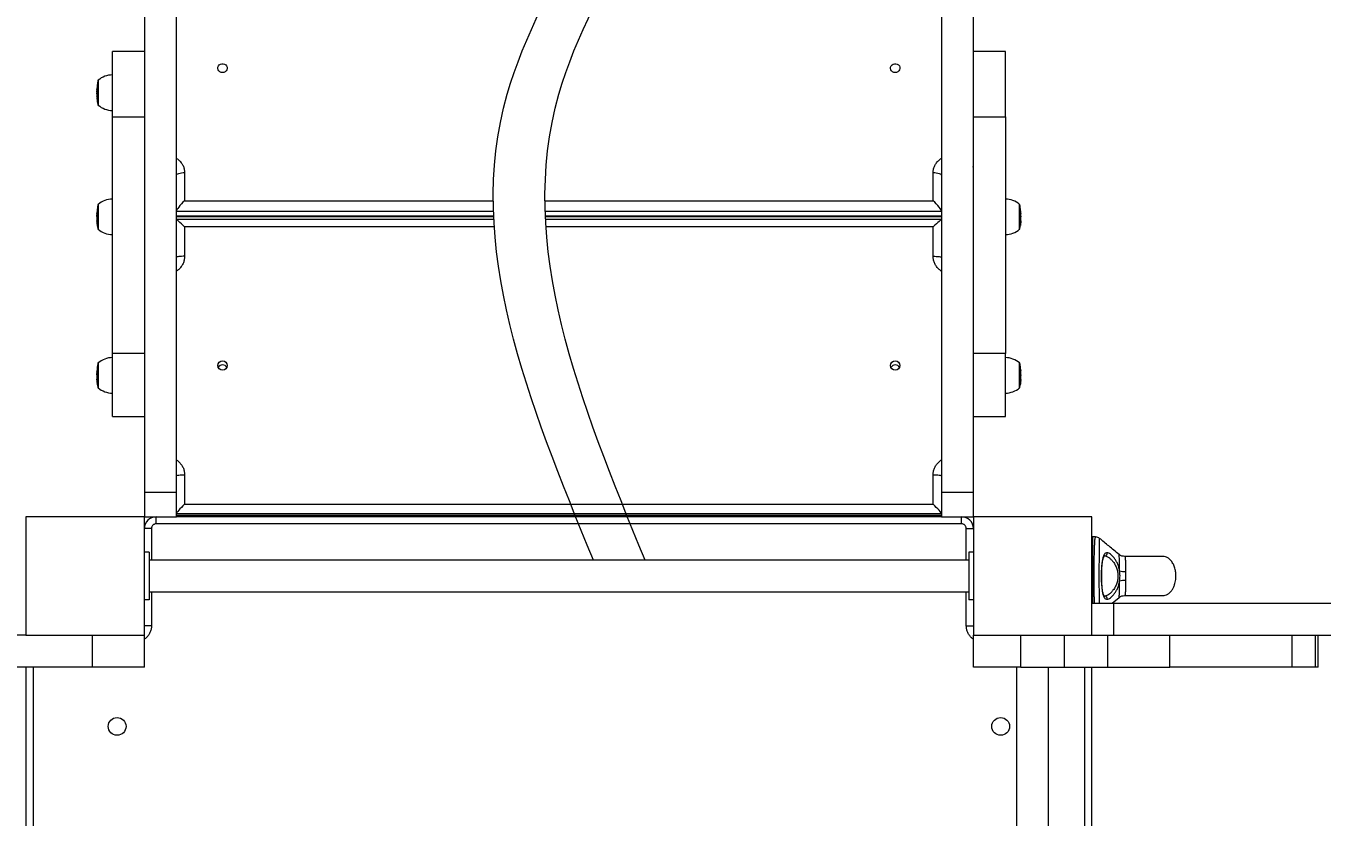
# Model space of a CAD drawing. Header units: millimetres. Extents: x -4199 to 4190, y -5233 to 4097.
# Drawn here: x -310 to 784, y 1109 to 1777 of the extents above; entities that cross this region are included whole.
import ezdxf

# ---------------------------------------------------------------- set-up
doc = ezdxf.new("R2010")
doc.units = ezdxf.units.MM
doc.layers.add('DIKOM_ОБЪЕКТ', color=7, linetype='Continuous')
doc.layers.add('DIKOM_РАЗМЕР_ОБЪЕКТА', color=7, linetype='Continuous')
doc.styles.add('style1', font='arial.ttf', dxfattribs={"width": 0.8})
doc.dimstyles.new('1-50', dxfattribs={"dimtxt": 300, "dimasz": 200, "dimexe": 100, "dimexo": 0, "dimgap": 100, "dimtad": 1, "dimtxsty": 'style1', "dimcen": 200, "dimclrd": 7, "dimclre": 7, "dimclrt": 7, "dimadec": 1, "dimazin": 2, "dimtfac": 1, "dimtmove": 0, "dimatfit": 2, "dimfxl": 0, "dimlwd": 25, "dimlwe": 18, "dimarcsym": 0})

# ---------------------------------------------------------------- blocks, each defined once
blk = doc.blocks.new('*D11')
at = {"layer": 'Defpoints', "color": 0, "transparency": 16777216}
for p in [(-183.5, 2596.8), (-2238.4, -2149.5), (-1547, -2149.5)]:
    blk.add_point(p, dxfattribs=at)
at = {"layer": 'DIKOM_РАЗМЕР_ОБЪЕКТА', "color": 7, "lineweight": 18, "transparency": 16777216}
for p, q in [((-183.5, 2596.8), (-2338.4, 2596.8)), ((-1547, -2149.5), (-2338.4, -2149.5))]:
    blk.add_line(p, q, dxfattribs=at)
at = {"layer": 'DIKOM_РАЗМЕР_ОБЪЕКТА', "color": 7, "lineweight": 25, "transparency": 16777216}
blk.add_line((-2238.4, 2396.8), (-2238.4, -1949.5), dxfattribs=at)
at = {"layer": 'DIKOM_РАЗМЕР_ОБЪЕКТА', "color": 7, "transparency": 16777216}
for points in [[(-2271.7, 2396.8), (-2205, 2396.8), (-2238.4, 2596.8)], [(-2271.7, -1949.5), (-2205, -1949.5), (-2238.4, -2149.5)]]:
    blk.add_solid(points, dxfattribs=at)
at = {"layer": 'DIKOM_РАЗМЕР_ОБЪЕКТА', "color": 7, "transparency": 16777216, "insert": (-2491.5, 392.3), "char_height": 300, "attachment_point": 5, "rotation": 90, "style": 'style1'}
blk.add_mtext('4800', dxfattribs=at)

msp = doc.modelspace()

# ---------------------------------------------------------------- linework, layer by layer
at = {"layer": 'DIKOM_ОБЪЕКТ', "color": 7, "linetype": 'Continuous', "lineweight": 15}
for p, q in [((-210.483, 2585.273), (-210.483, 1383.736)), ((-183.483, 1383.736), (-183.483, 2585.273)), ((462.517, 2585.273), (462.517, 1383.736)), ((489.517, 1383.736), (489.517, 2585.273)), ((-210.483, 1755.787), (-237.483, 1755.787)), ((-237.483, 1700.604), (-237.483, 1755.787)), ((516.517, 1755.787), (489.517, 1755.787)), ((516.517, 1700.604), (516.517, 1755.787)), ((-249.483, 1731.778), (-249.483, 1710.178)), ((-250.536, 1722.448), (-250.536, 1721.445)), ((-250.536, 1721.28), (-250.536, 1720.221)), ((-250.536, 1720.221), (-250.536, 1719.984)), ((-250.536, 1719.881), (-250.536, 1719.504)), ((-250.498, 1723.709), (-250.512, 1723.255)), ((-250.511, 1723.276), (-250.504, 1723.544)), ((-250.437, 1724.98), (-250.463, 1724.526)), ((-250.44, 1724.901), (-250.437, 1724.98)), ((-250.382, 1726.034), (-250.38, 1726.047)), ((-250.141, 1728.094), (-250.236, 1727.342)), ((-250.22, 1727.342), (-250.236, 1727.342)), ((-250.064, 1728.567), (-250.225, 1727.354)), ((-250.144, 1728.041), (-250.141, 1728.094)), ((-250.068, 1728.496), (-250.064, 1728.567)), ((-250.373, 1716.007), (-250.408, 1716.461)), ((-250.408, 1716.461), (-250.388, 1716.461)), ((-250.406, 1716.528), (-250.402, 1716.626)), ((-250.402, 1716.626), (-250.343, 1715.918)), ((-250.38, 1716.147), (-250.376, 1716.073)), ((-250.379, 1716.133), (-250.38, 1716.147)), ((-250.38, 1716.147), (-250.362, 1716.147)), ((-250.325, 1715.534), (-250.379, 1716.133)), ((-250.379, 1716.133), (-250.361, 1716.133)), ((-250.343, 1715.918), (-250.296, 1715.103)), ((-250.234, 1714.542), (-250.111, 1713.896)), ((-250.106, 1713.702), (-250.172, 1714.175)), ((-250.111, 1713.896), (-250.019, 1713.266)), ((-250.104, 1713.693), (-250.106, 1713.702)), ((-250.106, 1713.702), (-250.083, 1713.702)), ((-250.099, 1713.616), (-250.104, 1713.693)), ((-250.104, 1713.693), (-250.082, 1713.693)), ((-250.027, 1713.101), (-250.095, 1713.555)), ((-250.095, 1713.555), (-250.061, 1713.555)), ((-250.019, 1713.266), (-250.024, 1713.161)), ((-237.483, 1700.604), (-210.483, 1700.604)), ((-237.483, 1500.8), (-237.483, 1700.604)), ((489.517, 1700.604), (516.517, 1700.604)), ((516.517, 1700.604), (516.517, 1500.8)), ((-176.483, 1653.502), (-176.483, 1629.795)), ((455.517, 1629.795), (455.517, 1653.502)), ((489.301, 1658.132), (489.44, 1658.652)), ((-250.437, 1620.265), (-250.463, 1619.813)), ((-250.44, 1620.098), (-250.437, 1620.265)), ((-250.141, 1623.33), (-250.236, 1622.583)), ((-250.064, 1623.83), (-250.225, 1622.624)), ((-250.066, 1623.715), (-250.064, 1623.83)), ((-249.483, 1626.952), (-249.483, 1605.352)), ((-183.483, 1620.935), (84.34, 1620.935)), ((-176.483, 1629.795), (84.154, 1629.795)), ((127.794, 1629.795), (455.517, 1629.795)), ((127.98, 1620.935), (462.517, 1620.935)), ((528.517, 1617.433), (528.517, 1626.952)), ((529.106, 1623.802), (529.104, 1623.715)), ((529.272, 1622.544), (529.106, 1623.802)), ((529.278, 1622.54), (529.181, 1623.302)), ((529.478, 1620.237), (529.476, 1620.098)), ((529.503, 1619.785), (529.478, 1620.237)), ((529.508, 1619.641), (529.503, 1619.785)), ((-250.536, 1617.607), (-250.536, 1616.533)), ((-250.536, 1616.547), (-250.536, 1615.486)), ((-250.536, 1615.486), (-250.536, 1615.127)), ((-250.536, 1615.127), (-250.536, 1614.678)), ((-250.535, 1617.46), (-250.535, 1617.757)), ((-250.498, 1619.001), (-250.512, 1618.549)), ((-250.491, 1612.79), (-250.494, 1612.822)), ((-250.391, 1611.331), (-250.408, 1611.545)), ((-250.408, 1611.545), (-250.367, 1611.545)), ((-250.406, 1611.676), (-250.402, 1611.96)), ((-250.402, 1611.96), (-250.343, 1611.257)), ((-250.38, 1611.446), (-250.375, 1611.218)), ((-250.379, 1611.432), (-250.38, 1611.446)), ((-250.38, 1611.446), (-250.359, 1611.446)), ((-250.311, 1610.54), (-250.379, 1611.432)), ((-250.379, 1611.432), (-250.358, 1611.432)), ((-250.343, 1611.257), (-250.289, 1610.142)), ((-250.284, 1610.093), (-250.283, 1610.091)), ((-250.276, 1610.091), (-250.278, 1610.11)), ((-250.278, 1610.11), (-249.983, 1610.11)), ((-250.249, 1609.793), (-250.111, 1609.246)), ((-250.226, 1609.655), (-250.236, 1609.739)), ((-250.106, 1609.013), (-250.191, 1609.47)), ((-250.111, 1609.246), (-250.019, 1608.62)), ((-250.104, 1609.003), (-250.106, 1609.013)), ((-250.106, 1609.013), (-250.077, 1609.013)), ((-250.097, 1608.746), (-250.104, 1609.003)), ((-250.104, 1609.003), (-250.076, 1609.003)), ((84.498, 1616.807), (-183.483, 1616.807)), ((84.643, 1613.785), (-183.427, 1613.785)), ((-183.121, 1616.445), (84.514, 1616.445)), ((462.517, 1616.807), (128.139, 1616.807)), ((128.155, 1616.445), (462.155, 1616.445)), ((462.461, 1613.785), (128.283, 1613.785)), ((528.517, 1605.352), (528.517, 1617.433)), ((529.296, 1610.179), (529.017, 1610.179)), ((529.061, 1608.592), (529.128, 1609.043)), ((529.128, 1609.043), (529.137, 1608.746)), ((529.283, 1609.927), (529.145, 1608.803)), ((529.157, 1608.905), (529.26, 1610.042)), ((529.26, 1610.042), (529.312, 1610.497)), ((529.297, 1610.189), (529.277, 1610.189)), ((529.323, 1610.286), (529.288, 1610.286)), ((529.297, 1610.189), (529.296, 1610.179)), ((529.312, 1610.497), (529.388, 1610.963)), ((529.377, 1610.814), (529.323, 1610.286)), ((529.4, 1611.095), (529.377, 1610.814)), ((529.406, 1611.48), (529.442, 1611.932)), ((529.412, 1611.218), (529.406, 1611.48)), ((529.435, 1611.517), (529.409, 1611.517)), ((529.435, 1611.517), (529.412, 1611.23)), ((529.442, 1611.932), (529.438, 1611.676)), ((529.525, 1612.749), (529.556, 1612.749)), ((529.551, 1618.521), (529.538, 1618.973)), ((529.569, 1616.849), (529.569, 1617.627)), ((529.569, 1616.682), (529.569, 1616.841)), ((529.569, 1615.35), (529.569, 1616.176)), ((529.569, 1615.198), (529.569, 1615.35)), ((529.569, 1614.677), (529.569, 1615.021)), ((-250.027, 1608.205), (-250.095, 1608.656)), ((-250.095, 1608.656), (-250.024, 1608.656)), ((-250.019, 1608.62), (-250.025, 1608.288)), ((-176.483, 1607.667), (-176.483, 1582.867)), ((85.008, 1607.667), (-176.483, 1607.667)), ((455.517, 1607.667), (128.648, 1607.667)), ((455.517, 1582.867), (455.517, 1607.667)), ((529.129, 1608.696), (529.053, 1608.177)), ((529.055, 1608.288), (529.061, 1608.592)), ((529.138, 1608.696), (529.077, 1608.696)), ((-210.483, 1500.8), (-237.483, 1500.8)), ((-237.483, 1447.501), (-237.483, 1500.8)), ((516.517, 1500.8), (489.517, 1500.8)), ((516.517, 1447.501), (516.517, 1500.8)), ((-250.141, 1489.492), (-250.236, 1488.745)), ((-250.064, 1489.994), (-250.225, 1488.789)), ((-250.066, 1489.879), (-250.064, 1489.994)), ((-249.483, 1493.11), (-249.483, 1471.511)), ((528.517, 1483.659), (528.517, 1493.11)), ((529.106, 1489.965), (529.104, 1489.879)), ((529.272, 1488.708), (529.106, 1489.965)), ((529.278, 1488.701), (529.181, 1489.463)), ((-250.536, 1483.763), (-250.536, 1482.713)), ((-250.536, 1482.713), (-250.536, 1481.653)), ((-250.536, 1481.653), (-250.536, 1481.292)), ((-250.536, 1481.292), (-250.536, 1480.836)), ((-250.535, 1483.62), (-250.535, 1483.915)), ((-250.498, 1485.169), (-250.512, 1484.718)), ((-250.491, 1478.951), (-250.494, 1478.982)), ((-250.437, 1486.431), (-250.463, 1485.98)), ((-250.44, 1486.26), (-250.437, 1486.431)), ((-250.392, 1477.494), (-250.408, 1477.696)), ((-250.408, 1477.696), (-250.365, 1477.696)), ((-250.406, 1477.83), (-250.402, 1478.133)), ((-250.402, 1478.133), (-250.343, 1477.431)), ((-250.38, 1477.617), (-250.375, 1477.372)), ((-250.379, 1477.603), (-250.38, 1477.617)), ((-250.38, 1477.617), (-250.359, 1477.617)), ((-250.309, 1476.682), (-250.379, 1477.603)), ((-250.379, 1477.603), (-250.358, 1477.603)), ((-250.343, 1477.431), (-250.289, 1476.3)), ((528.517, 1471.51), (528.517, 1483.659)), ((529.406, 1477.653), (529.442, 1478.104)), ((529.412, 1477.372), (529.406, 1477.653)), ((529.435, 1477.667), (529.408, 1477.667)), ((529.435, 1477.667), (529.412, 1477.382)), ((529.442, 1478.104), (529.438, 1477.83)), ((529.478, 1486.402), (529.476, 1486.259)), ((529.503, 1485.951), (529.478, 1486.402)), ((529.508, 1485.801), (529.503, 1485.951)), ((529.525, 1478.907), (529.556, 1478.907)), ((529.551, 1484.688), (529.538, 1485.139)), ((529.569, 1483.018), (529.569, 1483.785)), ((529.569, 1481.516), (529.569, 1482.342)), ((529.569, 1481.349), (529.569, 1481.516)), ((529.569, 1480.836), (529.569, 1481.185)), ((-250.282, 1476.233), (-250.281, 1476.231)), ((-250.274, 1476.231), (-250.278, 1476.263)), ((-250.278, 1476.263), (-249.983, 1476.263)), ((-250.249, 1475.952), (-250.111, 1475.422)), ((-250.226, 1475.808), (-250.237, 1475.906)), ((-250.106, 1475.184), (-250.193, 1475.637)), ((-250.111, 1475.422), (-250.019, 1474.796)), ((-250.104, 1475.175), (-250.106, 1475.184)), ((-250.106, 1475.184), (-250.076, 1475.184)), ((-250.097, 1474.898), (-250.104, 1475.175)), ((-250.104, 1475.175), (-250.075, 1475.175)), ((-250.027, 1474.359), (-250.095, 1474.81)), ((-250.095, 1474.81), (-250.021, 1474.81)), ((-250.019, 1474.796), (-250.026, 1474.44)), ((529.13, 1474.852), (529.053, 1474.329)), ((529.055, 1474.44), (529.061, 1474.766)), ((529.061, 1474.766), (529.128, 1475.217)), ((529.138, 1474.852), (529.074, 1474.852)), ((529.128, 1475.217), (529.137, 1474.898)), ((529.283, 1476.093), (529.145, 1474.955)), ((529.155, 1475.042), (529.26, 1476.215)), ((529.26, 1476.215), (529.312, 1476.67)), ((529.296, 1476.349), (529.275, 1476.349)), ((529.297, 1476.359), (529.276, 1476.359)), ((529.323, 1476.452), (529.287, 1476.452)), ((529.297, 1476.359), (529.296, 1476.349)), ((529.312, 1476.67), (529.389, 1477.127)), ((529.377, 1476.964), (529.323, 1476.452)), ((529.401, 1477.254), (529.377, 1476.964)), ((-237.483, 1447.501), (-210.483, 1447.501)), ((489.517, 1447.501), (516.517, 1447.501)), ((-176.483, 1398.351), (-176.483, 1373.55)), ((455.517, 1373.55), (455.517, 1398.351)), ((-210.483, 1383.736), (-183.483, 1383.736)), ((-210.483, 1383.736), (-210.483, 1362.927)), ((-183.483, 1362.927), (-183.483, 1383.736)), ((462.517, 1383.736), (489.517, 1383.736)), ((462.517, 1383.736), (462.517, 1362.927)), ((489.517, 1362.927), (489.517, 1383.736)), ((-176.483, 1373.55), (455.517, 1373.55)), ((-310.483, 1362.927), (-310.483, 1262.927)), ((-210.483, 1362.927), (-310.483, 1362.927)), ((-210.483, 1262.927), (-210.483, 1362.927)), ((-210.483, 1362.927), (-183.483, 1362.927)), ((-200.483, 1356.927), (-200.483, 1362.927)), ((-183.483, 1365.724), (462.517, 1365.724)), ((462.517, 1364.085), (-183.483, 1364.085)), ((462.517, 1362.927), (-183.483, 1362.927)), ((-183.427, 1364.029), (462.461, 1364.029)), ((462.517, 1362.927), (489.517, 1362.927)), ((479.517, 1356.927), (479.517, 1362.927)), ((589.517, 1362.927), (489.517, 1362.927)), ((489.517, 1362.927), (489.517, 1262.927)), ((589.517, 1262.927), (589.517, 1362.927)), ((-204.483, 1352.927), (-210.483, 1352.927)), ((-204.483, 1352.927), (-204.483, 1326.427)), ((479.517, 1356.927), (-200.483, 1356.927)), ((483.517, 1352.927), (489.517, 1352.927)), ((483.517, 1326.427), (483.517, 1352.927)), ((592.642, 1345.927), (590.017, 1345.927)), ((590.017, 1345.927), (590.017, 1312.927)), ((595.998, 1344.697), (595.988, 1344.71)), ((-206.483, 1332.927), (-210.483, 1332.927)), ((-206.483, 1332.927), (-206.483, 1292.927)), ((485.517, 1326.427), (-206.483, 1326.427)), ((489.517, 1332.927), (485.517, 1332.927)), ((485.517, 1332.927), (485.517, 1292.927)), ((599.286, 1329.658), (600.389, 1329.927)), ((600.389, 1329.927), (600.703, 1329.911)), ((590.017, 1312.927), (590.017, 1289.927)), ((-206.483, 1292.927), (-210.483, 1292.927)), ((-206.483, 1299.427), (485.517, 1299.427)), ((-204.483, 1299.427), (-204.483, 1270.927)), ((483.517, 1270.927), (483.517, 1299.427)), ((489.517, 1292.927), (485.517, 1292.927)), ((600.386, 1295.927), (599.284, 1296.196)), ((600.682, 1295.942), (600.386, 1295.927)), ((606.615, 1289.927), (612.489, 1294.765)), ((589.517, 1289.927), (607.674, 1289.927)), ((607.674, 1289.927), (607.674, 1262.927)), ((607.674, 1289.927), (1971.36, 1289.927)), ((-204.483, 1270.927), (-210.483, 1270.927)), ((483.517, 1270.927), (489.517, 1270.927)), ((-310.483, 1262.927), (-731.384, 1262.927)), ((-310.483, 1262.927), (-210.483, 1262.927)), ((-254.252, 1235.927), (-254.252, 1262.927)), ((-210.483, 1235.927), (-210.483, 1262.927)), ((489.517, 1235.927), (489.517, 1262.927)), ((489.517, 1262.927), (589.517, 1262.927)), ((529.517, 1235.927), (529.517, 1262.927)), ((566.413, 1235.927), (566.413, 1262.927)), ((589.517, 1262.927), (603.087, 1262.927)), ((603.087, 1235.927), (603.087, 1262.927)), ((603.087, 1262.927), (653.883, 1262.927)), ((653.883, 1262.927), (1920.433, 1262.927)), ((655.43, 1235.927), (655.43, 1262.927)), ((758.61, 1235.927), (758.61, 1262.927)), ((778.227, 1235.927), (778.227, 1262.927)), ((780.537, 1235.927), (780.537, 1262.927)), ((-254.252, 1235.927), (-727.967, 1235.927)), ((-310.483, 1235.927), (-310.483, 589.927)), ((-304.483, 1235.927), (-304.483, 589.927)), ((-210.483, 1235.927), (-254.252, 1235.927)), ((529.517, 1235.927), (489.517, 1235.927)), ((526.017, 1235.927), (526.017, 589.927)), ((529.517, 1235.927), (566.413, 1235.927)), ((553.017, 589.927), (553.017, 1235.927)), ((566.413, 1235.927), (603.087, 1235.927)), ((583.517, 589.927), (583.517, 1235.927)), ((589.517, 589.927), (589.517, 1235.927)), ((603.087, 1235.927), (655.43, 1235.927)), ((758.61, 1235.927), (655.43, 1235.927)), ((778.227, 1235.927), (758.61, 1235.927)), ((780.537, 1235.927), (778.227, 1235.927))]:
    msp.add_line(p, q, dxfattribs=at)
at = {"layer": 'DIKOM_ОБЪЕКТ', "color": 7, "linetype": 'Continuous', "lineweight": 15, "flags": 128}
for points in [[(-144.483, 1737.895), (-145.662, 1738.064), (-146.736, 1738.554), (-147.61, 1739.324), (-148.207, 1740.303), (-148.472, 1741.405), (-148.383, 1742.532), (-147.947, 1743.585), (-147.204, 1744.469), (-146.219, 1745.106), (-145.079, 1745.439), (-143.887, 1745.439), (-142.748, 1745.106), (-141.762, 1744.469), (-141.019, 1743.585), (-140.583, 1742.532), (-140.494, 1741.405), (-140.76, 1740.303), (-141.356, 1739.324), (-142.23, 1738.554), (-143.304, 1738.064), (-144.483, 1737.895)], [(423.517, 1737.895), (422.338, 1738.064), (421.264, 1738.554), (420.39, 1739.324), (419.793, 1740.303), (419.528, 1741.405), (419.617, 1742.532), (420.053, 1743.585), (420.796, 1744.469), (421.781, 1745.106), (422.921, 1745.439), (424.113, 1745.439), (425.252, 1745.106), (426.238, 1744.469), (426.981, 1743.585), (427.417, 1742.532), (427.506, 1741.405), (427.24, 1740.303), (426.644, 1739.324), (425.77, 1738.554), (424.696, 1738.064), (423.517, 1737.895)], [(-183.483, 1651.279), (-183.349, 1651.712), (-182.95, 1652.129), (-182.303, 1652.514), (-181.433, 1652.851), (-180.372, 1653.127), (-179.162, 1653.332), (-177.849, 1653.459), (-176.483, 1653.502)], [(455.517, 1653.502), (456.883, 1653.459), (458.196, 1653.332), (459.406, 1653.127), (460.467, 1652.851), (461.337, 1652.514), (461.984, 1652.129), (462.382, 1651.712), (462.517, 1651.279)], [(-176.483, 1582.867), (-177.849, 1582.85), (-179.162, 1582.8), (-180.372, 1582.718), (-181.433, 1582.608), (-182.303, 1582.475), (-182.95, 1582.322), (-183.349, 1582.157), (-183.483, 1581.984)], [(455.517, 1582.867), (456.883, 1582.85), (458.196, 1582.8), (459.406, 1582.718), (460.467, 1582.608), (461.337, 1582.475), (461.984, 1582.322), (462.382, 1582.157), (462.517, 1581.984)], [(-183.483, 1397.468), (-183.349, 1397.64), (-182.95, 1397.806), (-182.303, 1397.958), (-181.433, 1398.092), (-180.372, 1398.202), (-179.162, 1398.283), (-177.849, 1398.334), (-176.483, 1398.351)], [(455.517, 1398.351), (456.883, 1398.334), (458.196, 1398.283), (459.406, 1398.202), (460.467, 1398.092), (461.337, 1397.958), (461.984, 1397.806), (462.382, 1397.64), (462.517, 1397.468)]]:
    msp.add_lwpolyline(points, dxfattribs=at)
at = {"layer": 'DIKOM_ОБЪЕКТ', "color": 7, "linetype": 'Continuous', "lineweight": 15}
for centre, radius in [((-144.477, 1490.631), 3.99), ((423.523, 1490.631), 3.99), ((-233.483, 1185.927), 7.5), ((512.517, 1185.927), 7.5)]:
    msp.add_circle(centre, radius, dxfattribs=at)
for centre, radius, start, end in [((-208.7, 1722.453), 41.836, 167.120378, 171.688349), ((-237.323, 1717.302), 18.677, 90.490933, 130.621157), ((-208.7, 1719.504), 41.836, 180, 182.591556), ((-208.7, 1722.453), 41.836, 177.269606, 178.391923), ((-208.7, 1722.453), 41.836, 175.72996, 176.644142), ((-208.7, 1722.453), 41.836, 172.320554, 175.101336), ((-208.7, 1719.504), 41.836, 183.19471, 184.079866), ((-208.7, 1719.504), 41.836, 184.705074, 185.447943), ((-208.7, 1719.504), 41.836, 186.039969, 186.814617), ((-208.7, 1719.504), 41.836, 187.323229, 188.095763), ((-208.7, 1719.504), 41.836, 188.726562, 192.879622), ((-237.323, 1724.655), 18.677, 229.378843, 269.509067), ((-237.323, 1612.475), 18.677, 90.490933, 130.621157), ((516.357, 1612.475), 18.677, 49.378843, 89.509067), ((-208.7, 1617.627), 41.836, 175.597801, 176.612166), ((-208.7, 1617.627), 41.836, 172.263003, 174.95991), ((-208.7, 1617.627), 41.836, 167.120378, 171.627032), ((487.734, 1617.627), 41.836, 8.372558, 12.879622), ((487.734, 1617.627), 41.836, 5.145624, 7.737743), ((487.734, 1617.627), 41.836, 3.386922, 4.495199), ((-208.7, 1614.678), 41.836, 180, 182.539019), ((-208.7, 1617.627), 41.836, 177.241595, 178.370165), ((-208.7, 1614.678), 41.836, 183.161536, 184.115979), ((-208.7, 1614.678), 41.836, 184.745152, 185.678508), ((-208.7, 1614.678), 41.836, 186.294747, 186.652073), ((-208.7, 1614.678), 41.836, 187.155172, 188.156144), ((487.734, 1614.677), 41.836, 351.845753, 352.06615), ((487.734, 1614.677), 41.836, 352.597457, 354.346974), ((487.734, 1614.677), 41.836, 354.905269, 355.25663), ((487.734, 1614.677), 41.836, 355.883977, 356.754977), ((487.734, 1617.627), 41.836, 1.627687, 2.757787), ((487.734, 1614.677), 41.836, 357.428341, 0), ((487.734, 1617.627), 41.836, 0, 1.000378), ((-208.7, 1614.678), 41.836, 188.790276, 192.879622), ((-237.323, 1619.829), 18.677, 229.378843, 269.509067), ((516.357, 1619.829), 18.677, 270.490933, 310.621157), ((487.734, 1614.677), 41.836, 347.120378, 351.208772), ((-208.7, 1483.785), 41.836, 172.255562, 174.947129), ((-208.7, 1483.785), 41.836, 167.120378, 171.619103), ((-237.323, 1478.634), 18.677, 90.490933, 130.621157), ((-144.483, 1487.165), 4.011, 25.736016, 154.263984), ((423.517, 1487.165), 4.011, 25.735862, 154.264138), ((516.357, 1478.634), 18.677, 49.378843, 89.509067), ((487.734, 1483.785), 41.836, 8.380494, 12.879622), ((487.734, 1483.785), 41.836, 5.173499, 7.74519), ((-208.7, 1480.836), 41.836, 180, 182.537304), ((-208.7, 1483.785), 41.836, 177.237962, 178.367348), ((-208.7, 1480.836), 41.836, 183.159912, 184.120659), ((-208.7, 1483.785), 41.836, 175.587404, 176.60803), ((487.734, 1483.785), 41.836, 3.391047, 4.507541), ((487.734, 1480.836), 41.836, 355.87929, 356.754483), ((487.734, 1483.785), 41.836, 1.63047, 2.761455), ((487.734, 1480.836), 41.836, 357.472784, 0), ((487.734, 1483.785), 41.836, 0, 1.002704), ((-208.7, 1480.836), 41.836, 184.750336, 185.701268), ((-208.7, 1480.836), 41.836, 186.319882, 186.640781), ((-208.7, 1480.836), 41.836, 187.142968, 188.163952), ((-208.7, 1480.836), 41.836, 188.798533, 192.879622), ((-237.323, 1485.987), 18.677, 229.378843, 269.509067), ((516.357, 1485.987), 18.677, 270.490933, 310.621157), ((487.734, 1480.836), 41.836, 347.120378, 351.200523), ((487.734, 1480.836), 41.836, 351.838045, 352.035897), ((487.734, 1480.836), 41.836, 352.568337, 354.35679), ((487.734, 1480.836), 41.836, 354.914198, 355.251497), ((-200.483, 1352.927), 10, 90, 180), ((479.517, 1352.927), 10, 0, 90), ((590.017, 1345.427), 0.5, 90, 180), ((600.568, 1331.919), 2.013, 273.857923, 19.484287), ((618.463, 1336.334), 19.73, 253.875067, 268.199582), ((618.458, 1289.496), 19.757, 91.785097, 106.086666), ((600.549, 1293.935), 2.011, 340.456501, 86.207635)]:
    msp.add_arc(centre, radius, start, end, dxfattribs=at)
for centre, major_axis, ratio, start_param, end_param in [((-176.483, 1627.573), (6.909, 6.909), 0.16298662, 1.40923036, 2.98002668), ((455.517, 1627.573), (6.909, -6.909), 0.16298662, 0.16156597, 1.7323623), ((-176.483, 1623.445), (6.909, 6.909), 0.16298662, 2.98002668, 3.30315862), ((-176.483, 1606.785), (6.986, -6.986), 0.06328133, 1.63399339, 3.20478971), ((455.517, 1606.785), (6.986, 6.986), 0.06328133, 6.21998825, 7.79078457), ((455.517, 1623.445), (6.909, -6.909), 0.16298662, 6.12161934, 6.44475128), ((-176.483, 1372.668), (6.986, 6.986), 0.06328133, 1.50759927, 3.07839559), ((455.517, 1372.668), (6.986, -6.986), 0.06328133, 0.06319706, 1.63399339), ((-176.483, 1371.029), (6.986, 6.986), 0.06328133, 3.07839559, 3.20478971), ((455.517, 1371.029), (6.986, -6.986), 0.06328133, 6.21998825, 6.34638237)]:
    msp.add_ellipse(centre, major_axis=major_axis, ratio=ratio, start_param=start_param, end_param=end_param, dxfattribs=at)
for points in [[(168.614, 1326.427), (95.876, 1719.734), (203.866, 2007.686), (82.564, 2360.049), (135.634, 2511.603)], [(212.254, 1326.427), (139.517, 1719.734), (247.507, 2007.686), (126.205, 2360.049), (179.274, 2511.603)]]:
    msp.add_spline(points, degree=3, dxfattribs=at)
for points, knots in [([(-250.529, 1723.176), (-250.531, 1723.074), (-250.537, 1722.562), (-250.537, 1721.992), (-250.534, 1721.524), (-250.533, 1721.465)], [0, 0, 0, 0, 0.17941398, 0.89697706, 1, 1, 1, 1]), ([(-250.535, 1722.26), (-250.535, 1722.198), (-250.534, 1721.885), (-250.536, 1721.483), (-250.536, 1721.068), (-250.534, 1720.902), (-250.534, 1720.826)], [0, 0, 0, 0, 0.13078299, 0.65375133, 0.83973804, 1, 1, 1, 1]), ([(-250.536, 1721.396), (-250.536, 1721.413), (-250.536, 1721.694), (-250.536, 1721.976), (-250.535, 1722.241)], [0, 0, 0, 0, 0.05775309, 1, 1, 1, 1]), ([(-250.533, 1720.01), (-250.534, 1719.994), (-250.536, 1719.966), (-250.535, 1719.724), (-250.531, 1719.417), (-250.525, 1719.113), (-250.52, 1718.926), (-250.519, 1718.87)], [0, 0, 0, 0, 0.27332157, 0.48017346, 0.68658235, 0.90666174, 1, 1, 1, 1]), ([(-250.535, 1722.26), (-250.535, 1722.262), (-250.535, 1722.369), (-250.535, 1722.476), (-250.535, 1722.582)], [0, 0, 0, 0, 0.01559407, 1, 1, 1, 1]), ([(-250.535, 1719.997), (-250.535, 1720.044), (-250.536, 1720.232), (-250.528, 1720.425), (-250.525, 1720.47), (-250.524, 1720.492)], [0, 0, 0, 0, 0.14829636, 0.58886712, 1, 1, 1, 1]), ([(-250.535, 1720.234), (-250.535, 1720.126), (-250.534, 1719.913), (-250.524, 1719.422), (-250.516, 1719.071), (-250.511, 1718.894)], [0, 0, 0, 0, 0.34245506, 0.67030262, 1, 1, 1, 1]), ([(-250.533, 1721.465), (-250.534, 1721.332), (-250.534, 1721.119), (-250.534, 1720.906), (-250.534, 1720.826)], [0, 0, 0, 0, 0.62383265, 1, 1, 1, 1]), ([(-250.512, 1723.255), (-250.516, 1723.246), (-250.526, 1723.219), (-250.528, 1723.193), (-250.529, 1723.176)], [0, 0, 0, 0, 0.34389793, 1, 1, 1, 1]), ([(-250.504, 1723.544), (-250.507, 1723.554), (-250.525, 1723.603), (-250.523, 1723.658), (-250.501, 1723.703), (-250.498, 1723.709)], [0, 0, 0, 0, 0.17766256, 0.88839562, 1, 1, 1, 1]), ([(-250.519, 1718.87), (-250.515, 1718.692), (-250.507, 1718.383), (-250.498, 1718.008), (-250.492, 1717.743), (-250.491, 1717.618), (-250.491, 1717.596), (-250.491, 1717.588)], [0, 0, 0, 0, 0.25389781, 0.4390946, 0.62402477, 0.84826551, 1, 1, 1, 1]), ([(-250.511, 1718.894), (-250.506, 1718.698), (-250.495, 1718.302), (-250.481, 1717.788), (-250.471, 1717.41), (-250.467, 1717.187), (-250.468, 1717.151), (-250.468, 1717.134)], [0, 0, 0, 0, 0.21204735, 0.42645984, 0.61174522, 0.8096894, 1, 1, 1, 1]), ([(-250.463, 1724.526), (-250.47, 1724.514), (-250.486, 1724.487), (-250.48, 1724.46), (-250.477, 1724.446)], [0, 0, 0, 0, 0.4616391, 1, 1, 1, 1]), ([(-250.225, 1727.354), (-250.252, 1727.115), (-250.294, 1726.74), (-250.345, 1726.261), (-250.382, 1725.925), (-250.412, 1725.648), (-250.416, 1725.604), (-250.419, 1725.58)], [0, 0, 0, 0, 0.25541843, 0.40067914, 0.54588836, 0.74951279, 1, 1, 1, 1]), ([(-250.236, 1727.342), (-250.255, 1727.18), (-250.284, 1726.922), (-250.322, 1726.579), (-250.35, 1726.323), (-250.374, 1726.105), (-250.381, 1726.049), (-250.382, 1726.036), (-250.382, 1726.034)], [0, 0, 0, 0, 0.23008478, 0.36736201, 0.50562061, 0.68983591, 0.95688442, 1, 1, 1, 1]), ([(-250.469, 1717.156), (-250.47, 1717.166), (-250.471, 1717.187), (-250.477, 1717.383), (-250.483, 1717.554), (-250.484, 1717.586)], [0, 0, 0, 0, 0.47182515, 0.90358346, 1, 1, 1, 1]), ([(-183.483, 1665.509), (-183.413, 1665.475), (-182.426, 1664.998), (-180.822, 1663.596), (-178.845, 1661.365), (-177.468, 1658.805), (-176.632, 1656.157), (-176.532, 1654.369), (-176.483, 1653.502)], [0, 0, 0, 0, 0.01553915, 0.22036477, 0.42518522, 0.62575777, 0.81831505, 1, 1, 1, 1]), ([(455.517, 1653.502), (455.565, 1654.369), (455.665, 1656.157), (456.502, 1658.805), (457.879, 1661.365), (459.856, 1663.596), (461.46, 1664.998), (462.447, 1665.475), (462.517, 1665.509)], [0, 0, 0, 0, 0.18168538, 0.37424296, 0.57481402, 0.77963636, 0.98446039, 1, 1, 1, 1]), ([(-250.463, 1619.813), (-250.471, 1619.782), (-250.484, 1619.725), (-250.48, 1619.667), (-250.477, 1619.641)], [0, 0, 0, 0, 0.54105498, 1, 1, 1, 1]), ([(-250.225, 1622.624), (-250.252, 1622.387), (-250.294, 1622.014), (-250.346, 1621.521), (-250.382, 1621.167), (-250.406, 1620.916), (-250.41, 1620.859), (-250.411, 1620.84)], [0, 0, 0, 0, 0.30074575, 0.47176949, 0.64278847, 0.88254154, 1, 1, 1, 1]), ([(-250.236, 1622.583), (-250.255, 1622.422), (-250.284, 1622.166), (-250.322, 1621.815), (-250.35, 1621.546), (-250.374, 1621.302), (-250.381, 1621.221), (-250.382, 1621.193), (-250.382, 1621.189)], [0, 0, 0, 0, 0.23006374, 0.36736322, 0.50561204, 0.68981187, 0.95688373, 1, 1, 1, 1]), ([(529.44, 1620.906), (529.439, 1620.921), (529.436, 1620.973), (529.416, 1621.189), (529.386, 1621.494), (529.339, 1621.955), (529.299, 1622.31), (529.272, 1622.544)], [0, 0, 0, 0, 0.08669301, 0.30497872, 0.48147274, 0.65750785, 1, 1, 1, 1]), ([(529.411, 1621.23), (529.411, 1621.251), (529.409, 1621.291), (529.393, 1621.463), (529.371, 1621.693), (529.336, 1622.027), (529.303, 1622.323), (529.282, 1622.503), (529.278, 1622.54)], [0, 0, 0, 0, 0.18572905, 0.36827852, 0.51704714, 0.6992668, 0.93864891, 1, 1, 1, 1]), ([(-250.529, 1618.351), (-250.531, 1618.256), (-250.537, 1617.784), (-250.537, 1617.257), (-250.534, 1616.824), (-250.533, 1616.77)], [0, 0, 0, 0, 0.17939812, 0.89697052, 1, 1, 1, 1]), ([(-250.535, 1617.46), (-250.535, 1617.402), (-250.534, 1617.113), (-250.536, 1616.742), (-250.536, 1616.358), (-250.534, 1616.206), (-250.534, 1616.135)], [0, 0, 0, 0, 0.1307351, 0.6537938, 0.83976376, 1, 1, 1, 1]), ([(-250.536, 1616.529), (-250.536, 1616.823), (-250.535, 1617.127), (-250.535, 1617.431), (-250.535, 1617.441)], [0, 0, 0, 0, 0.9684767, 1, 1, 1, 1]), ([(-250.534, 1615.214), (-250.535, 1615.21), (-250.536, 1615.202), (-250.535, 1614.991), (-250.531, 1614.702), (-250.525, 1614.406), (-250.52, 1614.22), (-250.519, 1614.165)], [0, 0, 0, 0, 0.25643382, 0.46808077, 0.67932151, 0.90450305, 1, 1, 1, 1]), ([(-250.535, 1615.491), (-250.535, 1615.396), (-250.534, 1615.208), (-250.524, 1614.74), (-250.516, 1614.393), (-250.511, 1614.218)], [0, 0, 0, 0, 0.33687324, 0.66753401, 1, 1, 1, 1]), ([(-250.533, 1616.77), (-250.534, 1616.638), (-250.534, 1616.426), (-250.534, 1616.214), (-250.534, 1616.135)], [0, 0, 0, 0, 0.62382599, 1, 1, 1, 1]), ([(-250.512, 1618.549), (-250.516, 1618.527), (-250.526, 1618.461), (-250.528, 1618.394), (-250.529, 1618.351)], [0, 0, 0, 0, 0.34388947, 1, 1, 1, 1]), ([(-250.519, 1614.165), (-250.515, 1613.986), (-250.507, 1613.677), (-250.498, 1613.286), (-250.492, 1612.999), (-250.491, 1612.847), (-250.491, 1612.806), (-250.491, 1612.79)], [0, 0, 0, 0, 0.25392376, 0.43908256, 0.62403912, 0.84826598, 1, 1, 1, 1]), ([(-250.51, 1618.817), (-250.512, 1618.863), (-250.514, 1618.924), (-250.502, 1618.985), (-250.498, 1619.001)], [0, 0, 0, 0, 0.7483103, 1, 1, 1, 1]), ([(-250.511, 1614.218), (-250.506, 1614.022), (-250.495, 1613.626), (-250.481, 1613.094), (-250.471, 1612.687), (-250.467, 1612.43), (-250.468, 1612.369), (-250.468, 1612.339)], [0, 0, 0, 0, 0.21206902, 0.42645305, 0.61175233, 0.80968033, 1, 1, 1, 1]), ([(-250.468, 1612.339), (-250.469, 1612.331), (-250.47, 1612.317), (-250.478, 1612.525), (-250.485, 1612.718), (-250.486, 1612.777)], [0, 0, 0, 0, 0.49514897, 0.84508462, 1, 1, 1, 1]), ([(-250.254, 1609.833), (-250.254, 1609.83), (-250.252, 1609.816), (-250.25, 1609.803), (-250.249, 1609.793)], [0, 0, 0, 0, 0.2344879, 1, 1, 1, 1]), ([(529.296, 1610.179), (529.294, 1610.138), (529.292, 1610.075), (529.287, 1609.991), (529.284, 1609.948), (529.283, 1609.927)], [0, 0, 0, 0, 0.50000816, 0.74995882, 1, 1, 1, 1]), ([(529.323, 1610.286), (529.32, 1610.275), (529.316, 1610.255), (529.307, 1610.22), (529.301, 1610.2), (529.297, 1610.189)], [0, 0, 0, 0, 0.28353417, 0.56707566, 1, 1, 1, 1]), ([(529.516, 1612.749), (529.516, 1612.742), (529.511, 1612.597), (529.506, 1612.425), (529.501, 1612.275), (529.501, 1612.299), (529.502, 1612.312)], [0, 0, 0, 0, 0.01690714, 0.33452382, 0.67379714, 1, 1, 1, 1]), ([(529.502, 1612.312), (529.502, 1612.364), (529.504, 1612.453), (529.514, 1612.855), (529.527, 1613.323), (529.54, 1613.795), (529.547, 1614.082), (529.55, 1614.19)], [0, 0, 0, 0, 0.28426513, 0.48515365, 0.68605763, 0.88133841, 1, 1, 1, 1]), ([(529.525, 1612.763), (529.526, 1612.809), (529.527, 1612.881), (529.534, 1613.197), (529.542, 1613.528), (529.55, 1613.862), (529.555, 1614.067), (529.557, 1614.147)], [0, 0, 0, 0, 0.33208091, 0.51800329, 0.70432532, 0.88396301, 1, 1, 1, 1]), ([(529.525, 1612.755), (529.525, 1612.752), (529.524, 1612.73), (529.525, 1612.748), (529.525, 1612.763)], [0, 0, 0, 0, 0.12522514, 1, 1, 1, 1]), ([(529.538, 1618.973), (529.542, 1618.948), (529.551, 1618.896), (529.547, 1618.844), (529.546, 1618.817)], [0, 0, 0, 0, 0.47209715, 1, 1, 1, 1]), ([(529.55, 1614.19), (529.554, 1614.372), (529.562, 1614.737), (529.569, 1615.152), (529.569, 1615.31), (529.569, 1615.366)], [0, 0, 0, 0, 0.38918772, 0.78267225, 1, 1, 1, 1]), ([(529.563, 1618.376), (529.562, 1618.394), (529.56, 1618.442), (529.554, 1618.49), (529.551, 1618.521)], [0, 0, 0, 0, 0.363154, 1, 1, 1, 1]), ([(529.557, 1614.147), (529.56, 1614.316), (529.566, 1614.611), (529.57, 1614.932), (529.57, 1615.102), (529.569, 1615.135), (529.569, 1615.142)], [0, 0, 0, 0, 0.37425276, 0.65042301, 0.92578853, 1, 1, 1, 1]), ([(529.569, 1616.716), (529.569, 1616.566), (529.57, 1616.386), (529.569, 1616.207), (529.569, 1616.177)], [0, 0, 0, 0, 0.83564348, 1, 1, 1, 1]), ([(529.569, 1616.073), (529.569, 1616.164), (529.569, 1616.367), (529.569, 1616.57), (529.569, 1616.682)], [0, 0, 0, 0, 0.44784794, 1, 1, 1, 1]), ([(529.569, 1616.073), (529.569, 1616.127), (529.57, 1616.191), (529.569, 1616.255), (529.569, 1616.264)], [0, 0, 0, 0, 0.8507234, 1, 1, 1, 1]), ([(-176.483, 1582.867), (-176.532, 1581.959), (-176.632, 1580.089), (-177.468, 1577.319), (-178.845, 1574.64), (-180.822, 1572.307), (-182.426, 1570.84), (-183.413, 1570.34), (-183.483, 1570.305)], [0, 0, 0, 0, 0.18168265, 0.37424462, 0.57481352, 0.77963453, 0.98446329, 1, 1, 1, 1]), ([(462.517, 1570.305), (462.447, 1570.34), (461.46, 1570.84), (459.856, 1572.307), (457.879, 1574.64), (456.502, 1577.319), (455.666, 1580.089), (455.565, 1581.959), (455.517, 1582.867)], [0, 0, 0, 0, 0.01553717, 0.22036435, 0.42518724, 0.62575465, 0.81831692, 1, 1, 1, 1]), ([(-250.225, 1488.789), (-250.252, 1488.552), (-250.294, 1488.18), (-250.346, 1487.686), (-250.382, 1487.33), (-250.406, 1487.081), (-250.409, 1487.023), (-250.411, 1487.006)], [0, 0, 0, 0, 0.30460613, 0.47790769, 0.65113136, 0.89398688, 1, 1, 1, 1]), ([(-250.236, 1488.745), (-250.255, 1488.585), (-250.284, 1488.329), (-250.322, 1487.978), (-250.35, 1487.707), (-250.374, 1487.461), (-250.381, 1487.378), (-250.382, 1487.348), (-250.382, 1487.344)], [0, 0, 0, 0, 0.23008186, 0.36733408, 0.50560972, 0.68982806, 0.95690099, 1, 1, 1, 1]), ([(529.439, 1487.074), (529.438, 1487.086), (529.436, 1487.137), (529.416, 1487.351), (529.386, 1487.657), (529.339, 1488.119), (529.299, 1488.473), (529.272, 1488.708)], [0, 0, 0, 0, 0.07259618, 0.29430206, 0.47349509, 0.65224744, 1, 1, 1, 1]), ([(529.411, 1487.4), (529.41, 1487.418), (529.409, 1487.457), (529.393, 1487.622), (529.371, 1487.853), (529.336, 1488.188), (529.303, 1488.484), (529.282, 1488.664), (529.278, 1488.701)], [0, 0, 0, 0, 0.1589003, 0.34745754, 0.5011652, 0.6893865, 0.93665344, 1, 1, 1, 1]), ([(-250.529, 1484.509), (-250.531, 1484.415), (-250.537, 1483.946), (-250.537, 1483.423), (-250.534, 1482.994), (-250.533, 1482.94)], [0, 0, 0, 0, 0.17939468, 0.89696616, 1, 1, 1, 1]), ([(-250.535, 1483.62), (-250.535, 1483.563), (-250.534, 1483.276), (-250.536, 1482.908), (-250.536, 1482.527), (-250.534, 1482.375), (-250.534, 1482.305)], [0, 0, 0, 0, 0.13074808, 0.65376924, 0.83975873, 1, 1, 1, 1]), ([(-250.536, 1482.679), (-250.536, 1482.975), (-250.535, 1483.283), (-250.535, 1483.59), (-250.535, 1483.601)], [0, 0, 0, 0, 0.96328701, 1, 1, 1, 1]), ([(-250.534, 1481.375), (-250.535, 1481.372), (-250.536, 1481.366), (-250.535, 1481.158), (-250.531, 1480.87), (-250.525, 1480.575), (-250.52, 1480.39), (-250.519, 1480.334)], [0, 0, 0, 0, 0.25325779, 0.46579549, 0.67794199, 0.90413007, 1, 1, 1, 1]), ([(-250.535, 1481.657), (-250.535, 1481.563), (-250.534, 1481.377), (-250.524, 1480.911), (-250.516, 1480.564), (-250.511, 1480.39)], [0, 0, 0, 0, 0.33620484, 0.66720516, 1, 1, 1, 1]), ([(-250.533, 1482.94), (-250.534, 1482.808), (-250.534, 1482.596), (-250.534, 1482.384), (-250.534, 1482.305)], [0, 0, 0, 0, 0.623735, 1, 1, 1, 1]), ([(-250.512, 1484.718), (-250.516, 1484.694), (-250.526, 1484.624), (-250.528, 1484.554), (-250.529, 1484.509)], [0, 0, 0, 0, 0.34389808, 1, 1, 1, 1]), ([(-250.519, 1480.334), (-250.515, 1480.155), (-250.507, 1479.846), (-250.498, 1479.454), (-250.492, 1479.165), (-250.491, 1479.011), (-250.491, 1478.968), (-250.491, 1478.951)], [0, 0, 0, 0, 0.25390558, 0.43909582, 0.6240207, 0.84825147, 1, 1, 1, 1]), ([(-250.51, 1484.977), (-250.511, 1485.025), (-250.514, 1485.089), (-250.502, 1485.152), (-250.498, 1485.169)], [0, 0, 0, 0, 0.74554657, 1, 1, 1, 1]), ([(-250.511, 1480.39), (-250.506, 1480.194), (-250.495, 1479.798), (-250.481, 1479.265), (-250.471, 1478.856), (-250.467, 1478.595), (-250.468, 1478.532), (-250.468, 1478.5)], [0, 0, 0, 0, 0.21206995, 0.42645294, 0.61173512, 0.80969054, 1, 1, 1, 1]), ([(-250.468, 1478.5), (-250.469, 1478.49), (-250.47, 1478.473), (-250.479, 1478.691), (-250.486, 1478.901), (-250.488, 1478.977)], [0, 0, 0, 0, 0.47456637, 0.80997738, 1, 1, 1, 1]), ([(-250.463, 1485.98), (-250.471, 1485.948), (-250.484, 1485.888), (-250.48, 1485.828), (-250.478, 1485.801)], [0, 0, 0, 0, 0.5493686, 1, 1, 1, 1]), ([(529.516, 1478.907), (529.516, 1478.898), (529.511, 1478.751), (529.505, 1478.578), (529.501, 1478.432), (529.501, 1478.459), (529.502, 1478.472)], [0, 0, 0, 0, 0.0222718, 0.33814461, 0.6755886, 1, 1, 1, 1]), ([(529.502, 1478.472), (529.502, 1478.526), (529.504, 1478.618), (529.514, 1479.024), (529.527, 1479.493), (529.54, 1479.966), (529.547, 1480.252), (529.55, 1480.361)], [0, 0, 0, 0, 0.28424764, 0.48516515, 0.6860497, 0.88134463, 1, 1, 1, 1]), ([(529.525, 1478.923), (529.526, 1478.971), (529.527, 1479.045), (529.534, 1479.363), (529.542, 1479.696), (529.55, 1480.03), (529.555, 1480.234), (529.557, 1480.315)], [0, 0, 0, 0, 0.33207097, 0.51804008, 0.70433764, 0.88398552, 1, 1, 1, 1]), ([(529.525, 1478.914), (529.525, 1478.911), (529.524, 1478.889), (529.525, 1478.907), (529.525, 1478.923)], [0, 0, 0, 0, 0.14054346, 1, 1, 1, 1]), ([(529.538, 1485.139), (529.542, 1485.113), (529.551, 1485.059), (529.547, 1485.005), (529.546, 1484.977)], [0, 0, 0, 0, 0.47817628, 1, 1, 1, 1]), ([(529.55, 1480.361), (529.554, 1480.542), (529.562, 1480.907), (529.569, 1481.32), (529.569, 1481.476), (529.569, 1481.532)], [0, 0, 0, 0, 0.38921659, 0.78266715, 1, 1, 1, 1]), ([(529.563, 1484.535), (529.562, 1484.554), (529.56, 1484.604), (529.554, 1484.656), (529.551, 1484.688)], [0, 0, 0, 0, 0.36313749, 1, 1, 1, 1]), ([(529.557, 1480.315), (529.56, 1480.484), (529.566, 1480.778), (529.57, 1481.097), (529.57, 1481.265), (529.569, 1481.296), (529.569, 1481.302)], [0, 0, 0, 0, 0.37755739, 0.65616081, 0.93401256, 1, 1, 1, 1]), ([(529.569, 1482.85), (529.569, 1482.904), (529.569, 1482.958), (529.569, 1483.008), (529.569, 1483.009)], [0, 0, 0, 0, 0.9912826, 1, 1, 1, 1]), ([(529.569, 1482.881), (529.569, 1482.726), (529.57, 1482.541), (529.569, 1482.357), (529.569, 1482.328)], [0, 0, 0, 0, 0.84236077, 1, 1, 1, 1]), ([(529.569, 1482.242), (529.569, 1482.332), (529.569, 1482.535), (529.569, 1482.738), (529.569, 1482.85)], [0, 0, 0, 0, 0.44781802, 1, 1, 1, 1]), ([(529.569, 1482.242), (529.569, 1482.295), (529.57, 1482.358), (529.569, 1482.421), (529.569, 1482.431)], [0, 0, 0, 0, 0.85032124, 1, 1, 1, 1]), ([(-250.255, 1475.999), (-250.254, 1475.993), (-250.253, 1475.978), (-250.25, 1475.962), (-250.249, 1475.952)], [0, 0, 0, 0, 0.36747027, 1, 1, 1, 1]), ([(529.296, 1476.349), (529.294, 1476.307), (529.292, 1476.244), (529.287, 1476.158), (529.284, 1476.115), (529.283, 1476.093)], [0, 0, 0, 0, 0.49999789, 0.75003838, 1, 1, 1, 1]), ([(529.323, 1476.452), (529.32, 1476.442), (529.316, 1476.423), (529.307, 1476.388), (529.301, 1476.37), (529.297, 1476.359)], [0, 0, 0, 0, 0.28351246, 0.56705059, 1, 1, 1, 1]), ([(-183.483, 1410.912), (-183.413, 1410.877), (-182.426, 1410.378), (-180.822, 1408.911), (-178.845, 1406.577), (-177.468, 1403.899), (-176.632, 1401.128), (-176.532, 1399.258), (-176.483, 1398.351)], [0, 0, 0, 0, 0.01553676, 0.22036373, 0.42518846, 0.62575757, 0.81832065, 1, 1, 1, 1]), ([(455.517, 1398.351), (455.565, 1399.258), (455.666, 1401.128), (456.502, 1403.899), (457.879, 1406.577), (459.856, 1408.911), (461.46, 1410.378), (462.447, 1410.877), (462.517, 1410.912)], [0, 0, 0, 0, 0.18167978, 0.37424316, 0.57481078, 0.7796374, 0.98446278, 1, 1, 1, 1]), ([(-200.483, 1356.927), (-200.986, 1356.874), (-201.76, 1356.792), (-202.692, 1356.293), (-203.332, 1355.777), (-203.849, 1355.136), (-204.347, 1354.205), (-204.43, 1353.431), (-204.483, 1352.927)], [0, 0, 0, 0, 0.23946203, 0.36836283, 0.5, 0.63163717, 0.76053797, 1, 1, 1, 1]), ([(483.517, 1352.927), (483.463, 1353.431), (483.381, 1354.205), (482.883, 1355.136), (482.366, 1355.777), (481.725, 1356.293), (480.794, 1356.792), (480.02, 1356.874), (479.517, 1356.927)], [0, 0, 0, 0, 0.23946177, 0.36836377, 0.49999954, 0.6316405, 0.76054246, 1, 1, 1, 1]), ([(592.648, 1345.89), (592.616, 1345.9), (592.51, 1345.931), (592.322, 1345.621), (592.092, 1344.792), (591.903, 1343.374), (591.762, 1341.763), (591.657, 1340.167), (591.545, 1337.957), (591.436, 1334.938), (591.351, 1331.494), (591.293, 1328.259), (591.253, 1325.43), (591.217, 1321.952), (591.19, 1317.771), (591.186, 1314.551), (591.184, 1312.927)], [0, 0, 0, 0, 0.02723041, 0.08697411, 0.17642854, 0.26926665, 0.32580866, 0.38406136, 0.44402537, 0.53713709, 0.63409848, 0.69343473, 0.75343595, 0.81410182, 0.90630237, 1, 1, 1, 1]), ([(596.003, 1344.698), (595.564, 1345.014), (594.544, 1345.748), (593.221, 1345.862), (592.469, 1345.927)], [0, 0, 0, 0, 0.43104799, 1, 1, 1, 1]), ([(595.799, 1312.529), (595.799, 1312.962), (595.799, 1314.132), (595.801, 1316.34), (595.809, 1319.418), (595.824, 1322.741), (595.846, 1326.084), (595.873, 1329.264), (595.907, 1332.249), (595.944, 1334.953), (595.973, 1336.766), (595.995, 1338.004), (596.009, 1338.741), (596.022, 1339.454), (596.036, 1340.142), (596.049, 1340.799), (596.069, 1341.873), (596.091, 1343.147), (596.09, 1343.973), (596.069, 1344.347), (596.055, 1344.499), (596.036, 1344.611), (596.017, 1344.678), (596.003, 1344.693), (595.998, 1344.697)], [0, 0, 0, 0, 0.02602779, 0.07032119, 0.13281767, 0.21288586, 0.27660589, 0.34888484, 0.42883957, 0.49471378, 0.5654523, 0.58998139, 0.61504902, 0.64070423, 0.66700229, 0.69402415, 0.72168138, 0.80976179, 0.89890402, 0.92159377, 0.94429799, 0.96698503, 0.98970889, 1, 1, 1, 1]), ([(612.513, 1331.078), (609.599, 1333.481), (604.024, 1338.078), (598.585, 1342.568), (595.989, 1344.712)], [0, 0, 0, 0, 0.52267783, 1, 1, 1, 1]), ([(602.465, 1332.591), (602.01, 1332.56), (601.1, 1332.499), (600.036, 1331.431), (599.181, 1329.654), (598.532, 1327.156), (598.057, 1324.052), (597.741, 1320.47), (597.554, 1316.559), (597.538, 1313.853), (597.53, 1312.496)], [0, 0, 0, 0, 0.12344755, 0.24716078, 0.37200424, 0.49677684, 0.62230385, 0.74824654, 0.87377094, 1, 1, 1, 1]), ([(599.755, 1296.398), (599.766, 1296.41), (599.787, 1296.432), (599.539, 1296.826), (599.188, 1297.659), (598.732, 1299.306), (598.371, 1301.28), (598.076, 1303.658), (597.853, 1306.445), (597.712, 1309.609), (597.664, 1313.108), (597.724, 1316.685), (597.891, 1319.997), (598.136, 1322.747), (598.432, 1324.931), (598.777, 1326.705), (599.101, 1327.881), (599.438, 1328.768), (599.632, 1329.136), (599.57, 1329.244), (599.538, 1329.301)], [0, 0, 0, 0, 0.01843228, 0.03800977, 0.10645867, 0.16636952, 0.22661988, 0.2895085, 0.3554415, 0.42639331, 0.50169795, 0.58191331, 0.65815389, 0.7255859, 0.78329564, 0.83687539, 0.89265736, 0.92190921, 0.9591825, 1, 1, 1, 1]), ([(600.703, 1329.911), (601.024, 1329.854), (601.662, 1329.741), (602.737, 1329.24), (603.776, 1328.577), (604.76, 1327.8), (605.646, 1326.989), (606.528, 1326.063), (607.504, 1324.892), (608.52, 1323.444), (609.517, 1321.67), (610.291, 1319.878), (610.852, 1318.118), (611.358, 1315.879), (611.572, 1313.519), (611.466, 1311.156), (611.232, 1309.421), (610.85, 1307.732), (610.286, 1305.967), (609.508, 1304.17), (608.505, 1302.392), (607.543, 1301.025), (606.7, 1299.999), (605.962, 1299.192), (605.243, 1298.491), (604.518, 1297.863), (603.506, 1297.083), (602.155, 1296.253), (601.173, 1296.045), (600.682, 1295.942)], [0, 0, 0, 0, 0.04122173, 0.08212806, 0.12502069, 0.15617272, 0.18752898, 0.2187596, 0.24982289, 0.29305282, 0.33399126, 0.37465569, 0.40658371, 0.43731523, 0.4995286, 0.53054984, 0.56198879, 0.59274354, 0.62470513, 0.66559192, 0.70668664, 0.75000934, 0.77458831, 0.79819452, 0.82868765, 0.85070694, 0.87526261, 0.93758039, 1, 1, 1, 1]), ([(612.984, 1317.38), (612.75, 1318.477), (612.284, 1320.663), (611.13, 1323.585), (609.767, 1326.15), (608.252, 1328.324), (606.694, 1330.091), (605.167, 1331.423), (603.725, 1332.33), (602.885, 1332.504), (602.465, 1332.591)], [0, 0, 0, 0, 0.12762161, 0.25417868, 0.38061739, 0.50508432, 0.62962258, 0.75287949, 0.87645498, 1, 1, 1, 1]), ([(617.294, 1329.427), (616.493, 1329.49), (614.687, 1329.63), (613.251, 1330.593), (612.451, 1331.129)], [0, 0, 0, 0, 0.44316605, 1, 1, 1, 1]), ([(612.984, 1317.38), (612.976, 1318.574), (612.959, 1320.928), (612.908, 1324.163), (612.829, 1326.93), (612.722, 1329.074), (612.603, 1330.446), (612.507, 1331.081), (612.488, 1331.05), (612.482, 1331.04)], [0, 0, 0, 0, 0.18131919, 0.35769735, 0.52389337, 0.67759068, 0.81661097, 0.94257706, 1, 1, 1, 1]), ([(649.517, 1329.427), (649.437, 1329.427), (649.285, 1329.427), (648.141, 1329.427), (646.533, 1329.427), (644.583, 1329.427), (642.46, 1329.427), (640.284, 1329.427), (638.163, 1329.427), (636.171, 1329.427), (634.36, 1329.427), (632.603, 1329.427), (630.641, 1329.427), (627.84, 1329.427), (623.872, 1329.427), (620.17, 1329.427), (617.726, 1329.427), (617.247, 1329.427)], [0, 0, 0, 0, 0.11669348, 0.22399359, 0.32105434, 0.40768788, 0.48407185, 0.55066078, 0.60812139, 0.65710678, 0.69824886, 0.7323754, 0.77063526, 0.81823038, 0.89363906, 0.9791567, 1, 1, 1, 1]), ([(617.262, 1329.427), (617.339, 1329.388), (617.499, 1329.308), (617.657, 1328.659), (617.754, 1327.613), (617.802, 1326.122), (617.822, 1324.217), (617.833, 1321.94), (617.84, 1319.378), (617.842, 1317.544), (617.844, 1316.614)], [0, 0, 0, 0, 0.09915496, 0.20317907, 0.31464817, 0.43517573, 0.56559939, 0.70401917, 0.84995562, 1, 1, 1, 1]), ([(649.517, 1296.427), (650.191, 1296.482), (651.609, 1296.598), (653.672, 1297.543), (655.592, 1299.043), (657.231, 1301.031), (658.507, 1303.28), (659.405, 1305.558), (660.003, 1307.776), (660.399, 1310.122), (660.577, 1312.842), (660.402, 1316.029), (659.72, 1319.468), (658.449, 1322.828), (656.618, 1325.748), (654.374, 1327.893), (651.948, 1329.199), (650.287, 1329.355), (649.517, 1329.427)], [0, 0, 0, 0, 0.04633134, 0.09737784, 0.15341199, 0.21313254, 0.27355564, 0.33082907, 0.38133653, 0.43158034, 0.49443397, 0.56871148, 0.65082126, 0.73500121, 0.81488921, 0.88597342, 0.94713515, 1, 1, 1, 1]), ([(612.983, 1308.479), (613.139, 1309.962), (613.449, 1312.929), (613.139, 1315.897), (612.984, 1317.38)], [0, 0, 0, 0, 0.49996537, 1, 1, 1, 1]), ([(617.844, 1316.614), (617.82, 1315.385), (617.773, 1312.928), (617.819, 1310.472), (617.842, 1309.243)], [0, 0, 0, 0, 0.49999441, 1, 1, 1, 1]), ([(591.184, 1312.927), (591.185, 1311.323), (591.189, 1308.13), (591.219, 1303.466), (591.268, 1299.04), (591.331, 1295.309), (591.4, 1292.275), (591.45, 1290.688), (591.474, 1289.927)], [0, 0, 0, 0, 0.18901986, 0.37619234, 0.56152148, 0.74500789, 0.87770483, 1, 1, 1, 1]), ([(595.96, 1289.927), (595.945, 1290.891), (595.916, 1292.864), (595.876, 1296.317), (595.843, 1300.095), (595.818, 1304.105), (595.802, 1308.276), (595.8, 1311.111), (595.799, 1312.529)], [0, 0, 0, 0, 0.1611775, 0.33029242, 0.49762534, 0.66583968, 0.83276286, 1, 1, 1, 1]), ([(597.53, 1312.496), (597.546, 1311.182), (597.577, 1308.557), (597.781, 1304.798), (598.109, 1301.374), (598.59, 1298.419), (599.237, 1296.05), (600.081, 1294.366), (601.12, 1293.354), (602.004, 1293.293), (602.444, 1293.262)], [0, 0, 0, 0, 0.12608056, 0.25195405, 0.37811628, 0.50326342, 0.62863354, 0.75300442, 0.8768385, 1, 1, 1, 1]), ([(602.444, 1293.262), (602.862, 1293.346), (603.697, 1293.514), (605.138, 1294.411), (606.662, 1295.734), (608.229, 1297.505), (609.749, 1299.68), (611.122, 1302.257), (612.281, 1305.185), (612.749, 1307.38), (612.983, 1308.479)], [0, 0, 0, 0, 0.12317874, 0.24572232, 0.3696627, 0.49359318, 0.61917715, 0.74527668, 0.87242951, 1, 1, 1, 1]), ([(612.479, 1294.776), (612.486, 1294.785), (612.505, 1294.808), (612.543, 1295.031), (612.583, 1295.333), (612.617, 1295.631), (612.649, 1295.968), (612.681, 1296.347), (612.708, 1296.727), (612.737, 1297.183), (612.763, 1297.649), (612.811, 1298.623), (612.872, 1300.315), (612.927, 1302.829), (612.964, 1305.576), (612.977, 1307.482), (612.983, 1308.479)], [0, 0, 0, 0, 0.04582443, 0.12381618, 0.15706139, 0.19727382, 0.24426852, 0.27033821, 0.31001553, 0.3476673, 0.38349313, 0.4174965, 0.55990077, 0.70891573, 0.84763347, 1, 1, 1, 1]), ([(617.842, 1309.243), (617.841, 1308.313), (617.838, 1306.477), (617.831, 1303.92), (617.821, 1301.649), (617.8, 1299.746), (617.75, 1298.25), (617.65, 1297.201), (617.488, 1296.548), (617.33, 1296.467), (617.253, 1296.427)], [0, 0, 0, 0, 0.15004651, 0.29616167, 0.43374491, 0.56362188, 0.68460831, 0.79650859, 0.90001572, 1, 1, 1, 1]), ([(612.45, 1294.734), (613.236, 1295.261), (614.666, 1296.22), (616.471, 1296.363), (617.285, 1296.427)], [0, 0, 0, 0, 0.54893327, 1, 1, 1, 1]), ([(617.24, 1296.427), (617.722, 1296.427), (620.168, 1296.427), (623.872, 1296.427), (628.103, 1296.427), (631.255, 1296.427), (633.82, 1296.427), (636.008, 1296.427), (638.163, 1296.427), (640.284, 1296.427), (642.46, 1296.427), (644.583, 1296.427), (646.533, 1296.427), (648.141, 1296.427), (649.285, 1296.427), (649.437, 1296.427), (649.517, 1296.427)], [0, 0, 0, 0, 0.02093286, 0.10644374, 0.18184645, 0.24328459, 0.28973048, 0.34294519, 0.3919267, 0.44938277, 0.51596643, 0.59234436, 0.67897105, 0.77602412, 0.88331575, 1, 1, 1, 1]), ([(-204.483, 1270.927), (-204.529, 1270.074), (-204.622, 1268.315), (-205.4, 1265.703), (-206.698, 1263.204), (-208.4, 1261.043), (-209.828, 1259.975), (-210.483, 1259.485)], [0, 0, 0, 0, 0.19055413, 0.39252287, 0.60288677, 0.81771055, 1, 1, 1, 1]), ([(489.517, 1259.485), (488.862, 1259.975), (487.434, 1261.043), (485.732, 1263.204), (484.433, 1265.703), (483.656, 1268.315), (483.562, 1270.074), (483.517, 1270.927)], [0, 0, 0, 0, 0.18229, 0.39711446, 0.60747877, 0.80944609, 1, 1, 1, 1])]:
    msp.add_open_spline(points, degree=3, knots=knots, dxfattribs=at)

# ---------------------------------------------------------------- dimensions: what is measured, and where the dimension line sits
at = {"layer": 'DIKOM_РАЗМЕР_ОБЪЕКТА'}
dim = msp.add_linear_dim(base=(-2238.358, -2149.469), p1=(-183.483, 2596.809), p2=(-1546.983, -2149.469), angle=90, text='4800', dimstyle='1-50', dxfattribs=at)
dim.commit()
dim.dimension.update_dxf_attribs({"geometry": '*D11', "text_midpoint": (-2238.358, 392.26), "dimtype": 160})

doc.saveas('drawing.dxf')
